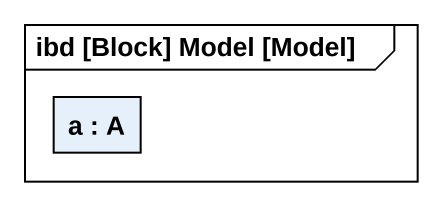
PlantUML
@startuml
mainframe ibd [Block] Model [Model]
rectangle "a : A" as a
@enduml
